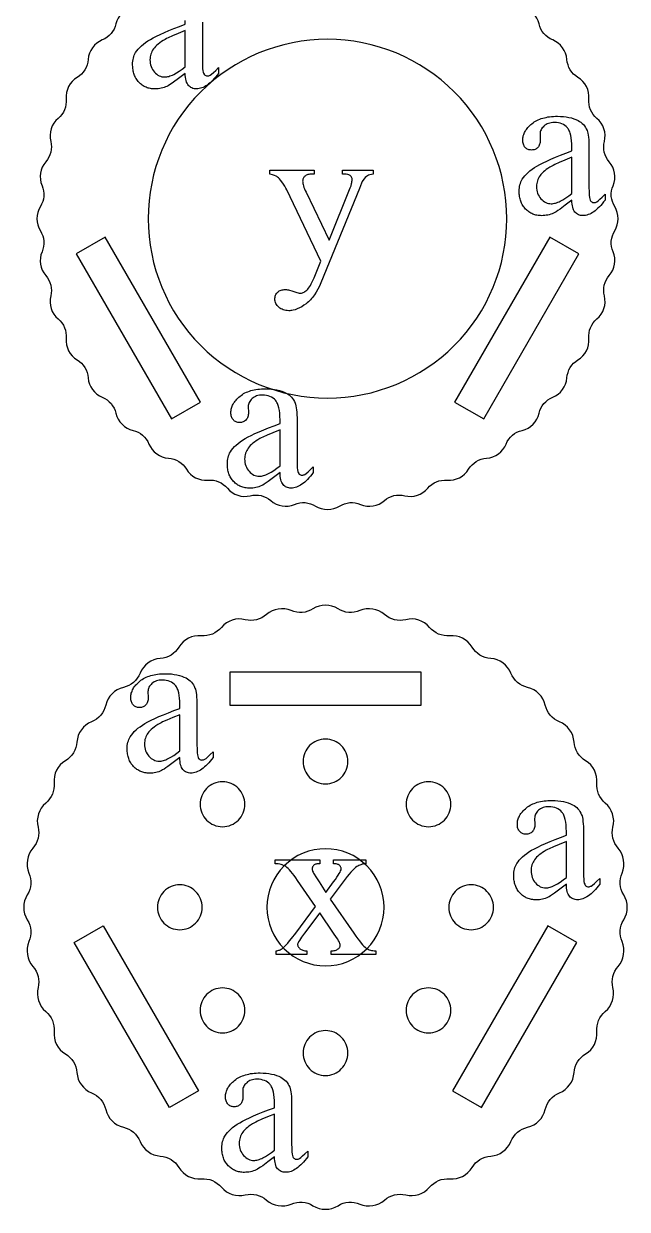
# Model space of a CAD drawing. Extents: x 7 to 905, y -397 to 592.
# Drawn here: x 134.5 to 220.7, y 12.1 to 181.3 of the extents above; entities that cross this region are included whole.
import ezdxf

# ---------------------------------------------------------------- set-up
doc = ezdxf.new("R2010")
doc.units = 0
doc.header["$MEASUREMENT"] = 0
for name, color, linetype in [('EXT', 1, 'CONTINUOUS'), ('INT', 5, 'CONTINUOUS'), ('TEXT', 18, 'CONTINUOUS')]:
    doc.layers.add(name, color=color, linetype=linetype)

msp = doc.modelspace()

# ---------------------------------------------------------------- linework, layer by layer
at = {"layer": 'EXT'}
msp.add_lwpolyline([(150.15, 183.67, 0.286149), (147.71, 181.24, -0.244114), (145.76, 178.96, 0.286149), (143.74, 176.17, -0.244114), (142.17, 173.61, 0.286149), (140.61, 170.54, -0.244114), (139.46, 167.77, 0.286149), (138.4, 164.49, -0.244114), (137.7, 161.58, 0.286149), (137.16, 158.17, -0.244114), (136.92, 155.18, 0.286149), (136.92, 151.74, -0.244114), (137.16, 148.75, 0.286149), (137.7, 145.35, -0.244114), (138.4, 142.43, 0.286149), (139.46, 139.15, -0.244114), (140.61, 136.38, 0.286149), (142.17, 133.31, -0.244114), (143.74, 130.75, 0.286149), (145.76, 127.97, -0.244114), (147.71, 125.69, 0.286149), (150.15, 123.25, -0.244114), (152.43, 121.3, 0.286149), (155.22, 119.28, -0.244114), (157.78, 117.71, 0.286149), (160.84, 116.15, -0.244114), (163.62, 115, 0.286149), (166.89, 113.93, -0.244114), (169.81, 113.23, 0.286149), (173.21, 112.69, -0.244114), (176.2, 112.46, 0.286149), (179.65, 112.46, -0.244114), (182.64, 112.69, 0.286149), (186.04, 113.23, -0.244114), (188.96, 113.93, 0.286149), (192.23, 115, -0.244114), (195, 116.15, 0.286149), (198.07, 117.71, -0.244114), (200.63, 119.28, 0.286149), (203.42, 121.3, -0.244114), (205.7, 123.25, 0.286149), (208.13, 125.69, -0.244114), (210.08, 127.97, 0.286149), (212.11, 130.75, -0.244114), (213.68, 133.31, 0.286149), (215.24, 136.38, -0.244114), (216.39, 139.15, 0.286149), (217.45, 142.43, -0.244114), (218.15, 145.35, 0.286149), (218.69, 148.75, -0.244114), (218.93, 151.74, 0.286149), (218.93, 155.18, -0.244114), (218.69, 158.17, 0.286149), (218.15, 161.58, -0.244114), (217.45, 164.49, 0.286149), (216.39, 167.77, -0.244114), (215.24, 170.54, 0.286149), (213.68, 173.61, -0.244114), (212.11, 176.17, 0.286149), (210.08, 178.96, -0.244114), (208.13, 181.24, 0.286149), (205.7, 183.67, -0.244114)], format="xyb", dxfattribs=at)
msp.add_lwpolyline([(135.3, 50.3, 0.286149), (135.86, 46.77, -0.244114), (136.59, 43.74, 0.286149), (137.69, 40.34, -0.244114), (138.88, 37.46, 0.286149), (140.51, 34.27, -0.244114), (142.14, 31.62, 0.286149), (144.24, 28.72, -0.244114), (146.26, 26.35, 0.286149), (148.79, 23.82, -0.244114), (151.16, 21.8, 0.286149), (154.05, 19.7, -0.244114), (156.71, 18.07, 0.286149), (159.9, 16.45, -0.244114), (162.78, 15.25, 0.286149), (166.18, 14.15, -0.244114), (169.21, 13.42, 0.286149), (172.74, 12.86, -0.244114), (175.85, 12.62, 0.286149), (179.42, 12.62, -0.244114), (182.53, 12.86, 0.286149), (186.06, 13.42, -0.244114), (189.09, 14.15, 0.286149), (192.49, 15.25, -0.244114), (195.37, 16.45, 0.286149), (198.56, 18.07, -0.244114), (201.22, 19.7, 0.286149), (204.11, 21.8, -0.244114), (206.48, 23.82, 0.286149), (209.01, 26.35, -0.244114), (211.03, 28.72, 0.286149), (213.13, 31.62, -0.244114), (214.76, 34.27, 0.286149), (216.38, 37.46, -0.244114), (217.58, 40.34, 0.286149), (218.68, 43.74, -0.244114), (219.41, 46.77, 0.286149), (219.97, 50.3, -0.244114), (220.21, 53.41, 0.286149), (220.21, 56.99, -0.244114), (219.97, 60.09, 0.286149), (219.41, 63.62, -0.244114), (218.68, 66.65, 0.286149), (217.58, 70.06, -0.244114), (216.38, 72.93, 0.286149), (214.76, 76.12, -0.244114), (213.13, 78.78, 0.286149), (211.03, 81.67, -0.244114), (209.01, 84.04, 0.286149), (206.48, 86.57, -0.244114), (204.11, 88.59, 0.286149), (201.22, 90.7, -0.244114), (198.56, 92.32, 0.286149), (195.37, 93.95, -0.244114), (192.49, 95.14, 0.286149), (189.09, 96.24, -0.244114), (186.06, 96.97, 0.286149), (182.53, 97.53, -0.244114), (179.42, 97.78, 0.286149), (175.85, 97.78, -0.244114), (172.74, 97.53, 0.286149), (169.21, 96.97, -0.244114), (166.18, 96.24, 0.286149), (162.78, 95.14, -0.244114), (159.9, 93.95, 0.286149), (156.71, 92.32, -0.244114), (154.05, 90.7, 0.286149), (151.16, 88.59, -0.244114), (148.79, 86.57, 0.286149), (146.26, 84.04, -0.244114), (144.24, 81.67, 0.286149), (142.14, 78.78, -0.244114), (140.51, 76.12, 0.286149), (138.88, 72.93, -0.244114), (137.69, 70.06, 0.286149), (136.59, 66.65, -0.244114), (135.86, 63.62, 0.286149), (135.3, 60.09, -0.244114), (135.06, 56.99, 0.286149), (135.06, 53.41, -0.244114)], format="xyb", close=True, dxfattribs=at)
at = {"layer": 'INT'}
for points in [[(177.92, 179.06, 0.414214), (152.32, 153.46, 0.414214), (177.92, 127.86, 0.414214), (203.52, 153.46, 0.414214)], [(177.63, 79.2, 0.414214), (174.43, 76, 0.414214), (177.63, 72.8, 0.414214), (180.83, 76, 0.414214)], [(162.93, 73.1, 0.414214), (159.73, 69.9, 0.414214), (162.93, 66.7, 0.414214), (166.13, 69.9, 0.414214)], [(192.34, 73.1, 0.414214), (189.14, 69.9, 0.414214), (192.34, 66.7, 0.414214), (195.54, 69.9, 0.414214)], [(177.63, 63.55, 0.414214), (169.28, 55.2, 0.414214), (177.63, 46.84, 0.414214), (185.99, 55.2, 0.414214)], [(156.83, 58.4, 0.414214), (153.63, 55.2, 0.414214), (156.83, 52, 0.414214), (160.03, 55.2, 0.414214)], [(198.43, 58.4, 0.414214), (195.23, 55.2, 0.414214), (198.43, 52, 0.414214), (201.63, 55.2, 0.414214)], [(162.93, 43.69, 0.414214), (159.73, 40.49, 0.414214), (162.93, 37.29, 0.414214), (166.13, 40.49, 0.414214)], [(192.34, 43.69, 0.414214), (189.14, 40.49, 0.414214), (192.34, 37.29, 0.414214), (195.54, 40.49, 0.414214)], [(177.63, 37.6, 0.414214), (174.43, 34.4, 0.414214), (177.63, 31.2, 0.414214), (180.83, 34.4, 0.414214)]]:
    msp.add_lwpolyline(points, format="xyb", close=True, dxfattribs=at)
for points in [[(155.63, 124.88), (159.78, 127.28), (146.18, 150.84), (142.03, 148.44)], [(200.22, 124.88), (213.82, 148.44), (209.67, 150.84), (196.07, 127.28)], [(164.03, 84), (164.03, 88.8), (191.23, 88.8), (191.23, 84)], [(155.34, 26.62), (141.74, 50.17), (145.89, 52.57), (159.49, 29.02)], [(199.93, 26.62), (213.53, 50.17), (209.38, 52.57), (195.78, 29.02)]]:
    msp.add_lwpolyline(points, close=True, dxfattribs=at)
at = {"layer": 'TEXT'}
msp.add_lwpolyline([(160.05, 181.52), (160.05, 176.94), (160.05, 176.06), (160.07, 175.38), (160.09, 174.88), (160.12, 174.57), (160.16, 174.37), (160.22, 174.21), (160.29, 174.08), (160.32, 174.03), (160.36, 173.99), (160.45, 173.92), (160.55, 173.88), (160.65, 173.85), (160.76, 173.84), (160.87, 173.85), (160.98, 173.86), (161.08, 173.9), (161.17, 173.94), (161.36, 174.08), (161.62, 174.31), (161.96, 174.62), (162.36, 175.02), (162.36, 174.19), (162.16, 173.93), (161.95, 173.67), (161.75, 173.44), (161.55, 173.23), (161.35, 173.03), (161.15, 172.84), (160.95, 172.68), (160.75, 172.53), (160.55, 172.4), (160.36, 172.29), (160.16, 172.2), (159.97, 172.12), (159.78, 172.06), (159.59, 172.02), (159.4, 171.99), (159.21, 171.98), (159.03, 171.99), (158.86, 172.01), (158.71, 172.05), (158.56, 172.11), (158.42, 172.18), (158.29, 172.26), (158.17, 172.36), (158.06, 172.48), (157.96, 172.62), (157.87, 172.78), (157.79, 172.96), (157.73, 173.16), (157.68, 173.39), (157.65, 173.63), (157.62, 173.9), (157.61, 174.19), (156.67, 173.47), (155.92, 172.92), (155.62, 172.71), (155.37, 172.54), (155.16, 172.42), (155, 172.33), (154.8, 172.25), (154.6, 172.17), (154.39, 172.11), (154.18, 172.06), (153.97, 172.02), (153.75, 171.99), (153.53, 171.97), (153.31, 171.97), (153.13, 171.97), (152.96, 171.98), (152.8, 172), (152.64, 172.03), (152.48, 172.06), (152.33, 172.1), (152.18, 172.15), (152.03, 172.21), (151.89, 172.27), (151.75, 172.34), (151.61, 172.42), (151.48, 172.51), (151.36, 172.6), (151.23, 172.7), (151.11, 172.81), (151, 172.92), (150.89, 173.05), (150.79, 173.17), (150.69, 173.31), (150.6, 173.44), (150.52, 173.58), (150.45, 173.73), (150.38, 173.88), (150.32, 174.03), (150.27, 174.19), (150.22, 174.36), (150.18, 174.53), (150.15, 174.7), (150.12, 174.88), (150.11, 175.07), (150.09, 175.45), (150.1, 175.69), (150.12, 175.92), (150.15, 176.15), (150.2, 176.37), (150.26, 176.58), (150.34, 176.78), (150.43, 176.97), (150.53, 177.16), (150.7, 177.41), (150.89, 177.65), (151.11, 177.89), (151.36, 178.13), (151.64, 178.37), (151.94, 178.6), (152.28, 178.82), (152.64, 179.05), (153.04, 179.27), (153.51, 179.51), (154.04, 179.76), (154.63, 180.03), (155.28, 180.3), (156, 180.59), (156.77, 180.89), (157.61, 181.2), (157.61, 181.73)], dxfattribs=at)
for points in [[(157.61, 175.15), (157.61, 180.3), (156.6, 179.89), (155.78, 179.54), (155.16, 179.26), (154.92, 179.15), (154.74, 179.05), (154.46, 178.88), (154.2, 178.72), (153.96, 178.55), (153.74, 178.38), (153.54, 178.21), (153.36, 178.04), (153.21, 177.86), (153.07, 177.69), (152.95, 177.51), (152.85, 177.33), (152.77, 177.14), (152.7, 176.95), (152.64, 176.75), (152.6, 176.55), (152.58, 176.35), (152.57, 176.14), (152.58, 175.88), (152.61, 175.63), (152.66, 175.39), (152.73, 175.17), (152.82, 174.95), (152.93, 174.75), (153.06, 174.56), (153.2, 174.38), (153.37, 174.21), (153.53, 174.07), (153.71, 173.95), (153.89, 173.85), (154.07, 173.78), (154.26, 173.72), (154.46, 173.69), (154.66, 173.68), (154.81, 173.68), (154.96, 173.7), (155.11, 173.73), (155.27, 173.77), (155.43, 173.82), (155.6, 173.88), (155.78, 173.96), (155.96, 174.05), (156.34, 174.25), (156.74, 174.51), (157.17, 174.81)], [(212.81, 156.11), (211.87, 155.39), (211.12, 154.84), (210.82, 154.63), (210.56, 154.46), (210.36, 154.34), (210.2, 154.25), (210, 154.17), (209.79, 154.09), (209.59, 154.03), (209.38, 153.98), (209.16, 153.94), (208.95, 153.91), (208.73, 153.89), (208.5, 153.88), (208.33, 153.89), (208.16, 153.9), (207.99, 153.92), (207.83, 153.94), (207.68, 153.98), (207.52, 154.02), (207.37, 154.07), (207.23, 154.12), (207.08, 154.19), (206.94, 154.26), (206.81, 154.34), (206.68, 154.42), (206.55, 154.52), (206.43, 154.62), (206.31, 154.73), (206.19, 154.84), (206.08, 154.97), (205.98, 155.09), (205.89, 155.22), (205.8, 155.36), (205.72, 155.5), (205.64, 155.65), (205.57, 155.8), (205.51, 155.95), (205.46, 156.11), (205.42, 156.28), (205.38, 156.45), (205.34, 156.62), (205.32, 156.8), (205.3, 156.98), (205.29, 157.37), (205.29, 157.61), (205.32, 157.84), (205.35, 158.07), (205.4, 158.29), (205.46, 158.5), (205.54, 158.7), (205.63, 158.89), (205.73, 159.08), (205.9, 159.33), (206.09, 159.57), (206.31, 159.81), (206.56, 160.05), (206.83, 160.28), (207.14, 160.51), (207.47, 160.74), (207.83, 160.96), (208.24, 161.19), (208.7, 161.43), (209.23, 161.68), (209.82, 161.95), (210.48, 162.22), (211.19, 162.51), (211.97, 162.81), (212.81, 163.12), (212.81, 163.65), (212.8, 164.13), (212.77, 164.58), (212.72, 164.99), (212.65, 165.35), (212.56, 165.68), (212.51, 165.83), (212.45, 165.97), (212.39, 166.09), (212.32, 166.21), (212.25, 166.32), (212.17, 166.42), (212, 166.6), (211.81, 166.75), (211.6, 166.88), (211.38, 166.99), (211.14, 167.07), (210.88, 167.13), (210.6, 167.16), (210.3, 167.17), (210.08, 167.17), (209.86, 167.14), (209.66, 167.1), (209.47, 167.05), (209.29, 166.98), (209.12, 166.89), (208.97, 166.79), (208.83, 166.67), (208.7, 166.54), (208.58, 166.41), (208.49, 166.28), (208.41, 166.13), (208.35, 165.99), (208.3, 165.84), (208.28, 165.68), (208.27, 165.52), (208.3, 164.67), (208.29, 164.5), (208.27, 164.35), (208.25, 164.2), (208.21, 164.07), (208.16, 163.94), (208.1, 163.82), (208.03, 163.72), (207.95, 163.62), (207.86, 163.53), (207.76, 163.46), (207.66, 163.39), (207.55, 163.34), (207.43, 163.3), (207.31, 163.27), (207.18, 163.26), (207.04, 163.25), (206.91, 163.26), (206.78, 163.27), (206.66, 163.3), (206.55, 163.35), (206.44, 163.4), (206.34, 163.47), (206.24, 163.54), (206.15, 163.63), (206.07, 163.73), (206, 163.84), (205.94, 163.96), (205.89, 164.09), (205.85, 164.22), (205.83, 164.37), (205.81, 164.52), (205.8, 164.68), (205.81, 164.84), (205.82, 164.99), (205.85, 165.15), (205.88, 165.3), (205.93, 165.45), (205.99, 165.6), (206.05, 165.75), (206.13, 165.9), (206.21, 166.04), (206.31, 166.19), (206.42, 166.33), (206.53, 166.47), (206.66, 166.61), (206.8, 166.74), (206.94, 166.88), (207.1, 167.01), (207.27, 167.14), (207.44, 167.26), (207.63, 167.37), (207.82, 167.48), (208.02, 167.57), (208.22, 167.66), (208.44, 167.74), (208.66, 167.81), (208.89, 167.87), (209.13, 167.92), (209.38, 167.97), (209.64, 168.01), (209.9, 168.04), (210.17, 168.06), (210.46, 168.07), (210.74, 168.07), (211.18, 168.06), (211.6, 168.04), (212, 167.99), (212.38, 167.92), (212.74, 167.84), (213.08, 167.73), (213.4, 167.61), (213.69, 167.47), (213.91, 167.35), (214.1, 167.21), (214.28, 167.05), (214.45, 166.88), (214.6, 166.7), (214.74, 166.49), (214.87, 166.27), (214.98, 166.04), (215.04, 165.86), (215.09, 165.64), (215.14, 165.38), (215.18, 165.07), (215.21, 164.73), (215.23, 164.34), (215.24, 163.91), (215.24, 163.44), (215.24, 158.86), (215.25, 157.98), (215.26, 157.3), (215.28, 156.8), (215.32, 156.49), (215.36, 156.29), (215.41, 156.12), (215.48, 156), (215.52, 155.95), (215.56, 155.91), (215.65, 155.84), (215.74, 155.79), (215.84, 155.77), (215.95, 155.76), (216.07, 155.76), (216.17, 155.78), (216.27, 155.82), (216.36, 155.86), (216.56, 156), (216.82, 156.23), (217.15, 156.54), (217.56, 156.94), (217.56, 156.11), (217.35, 155.84), (217.15, 155.59), (216.94, 155.36), (216.74, 155.14), (216.54, 154.95), (216.34, 154.76), (216.14, 154.6), (215.94, 154.45), (215.75, 154.32), (215.55, 154.21), (215.36, 154.12), (215.16, 154.04), (214.97, 153.98), (214.78, 153.93), (214.59, 153.91), (214.4, 153.9), (214.23, 153.91), (214.06, 153.93), (213.9, 153.97), (213.75, 154.02), (213.61, 154.1), (213.48, 154.18), (213.36, 154.28), (213.25, 154.4), (213.15, 154.54), (213.06, 154.7), (212.99, 154.88), (212.93, 155.08), (212.88, 155.3), (212.84, 155.55), (212.82, 155.82)], [(212.81, 157.07), (212.81, 162.22), (211.79, 161.81), (210.98, 161.46), (210.36, 161.18), (210.12, 161.06), (209.93, 160.96), (209.65, 160.8), (209.39, 160.64), (209.15, 160.47), (208.93, 160.3), (208.74, 160.13), (208.56, 159.96), (208.4, 159.78), (208.27, 159.61), (208.15, 159.43), (208.05, 159.25), (207.96, 159.06), (207.89, 158.87), (207.84, 158.67), (207.8, 158.47), (207.77, 158.27), (207.77, 158.06), (207.78, 157.8), (207.81, 157.55), (207.85, 157.31), (207.92, 157.09), (208.01, 156.87), (208.12, 156.67), (208.25, 156.48), (208.4, 156.3), (208.56, 156.13), (208.73, 155.99), (208.9, 155.87), (209.08, 155.77), (209.27, 155.69), (209.46, 155.64), (209.66, 155.61), (209.86, 155.6), (210, 155.6), (210.15, 155.62), (210.31, 155.65), (210.46, 155.69), (210.63, 155.74), (210.8, 155.8), (210.98, 155.88), (211.16, 155.96), (211.54, 156.17), (211.94, 156.43), (212.36, 156.72)], [(169.71, 160.36), (176.01, 160.36), (176.01, 159.81), (175.7, 159.81), (175.54, 159.81), (175.39, 159.8), (175.25, 159.77), (175.12, 159.74), (175, 159.7), (174.89, 159.65), (174.79, 159.59), (174.7, 159.53), (174.63, 159.45), (174.56, 159.37), (174.5, 159.29), (174.45, 159.2), (174.42, 159.11), (174.39, 159.02), (174.38, 158.92), (174.37, 158.81), (174.38, 158.66), (174.4, 158.5), (174.44, 158.32), (174.49, 158.13), (174.56, 157.92), (174.65, 157.7), (174.74, 157.47), (174.86, 157.22), (178.15, 150.4), (181.17, 157.87), (181.28, 158.17), (181.36, 158.47), (181.39, 158.62), (181.41, 158.77), (181.42, 158.91), (181.42, 159.06), (181.42, 159.19), (181.4, 159.29), (181.36, 159.39), (181.32, 159.46), (181.25, 159.54), (181.17, 159.61), (181.07, 159.67), (180.95, 159.72), (180.8, 159.76), (180.6, 159.79), (180.36, 159.81), (180.07, 159.81), (180.07, 160.36), (184.46, 160.36), (184.46, 159.81), (184.2, 159.78), (183.98, 159.73), (183.78, 159.66), (183.62, 159.58), (183.47, 159.47), (183.31, 159.32), (183.14, 159.14), (182.97, 158.92), (182.89, 158.77), (182.78, 158.53), (182.47, 157.78), (176.97, 144.3), (176.76, 143.82), (176.54, 143.38), (176.3, 142.96), (176.05, 142.58), (175.92, 142.4), (175.78, 142.22), (175.64, 142.05), (175.5, 141.9), (175.35, 141.74), (175.2, 141.6), (175.04, 141.46), (174.88, 141.33), (174.56, 141.1), (174.24, 140.9), (173.93, 140.72), (173.61, 140.58), (173.3, 140.47), (173, 140.39), (172.85, 140.37), (172.7, 140.35), (172.55, 140.33), (172.4, 140.33), (172.18, 140.34), (171.98, 140.36), (171.79, 140.4), (171.6, 140.46), (171.43, 140.53), (171.26, 140.61), (171.11, 140.71), (170.96, 140.83), (170.83, 140.96), (170.72, 141.09), (170.62, 141.23), (170.54, 141.37), (170.48, 141.52), (170.44, 141.67), (170.41, 141.82), (170.4, 141.98), (170.41, 142.13), (170.43, 142.28), (170.46, 142.41), (170.51, 142.54), (170.56, 142.66), (170.63, 142.78), (170.71, 142.88), (170.81, 142.98), (170.92, 143.07), (171.03, 143.14), (171.16, 143.21), (171.29, 143.26), (171.44, 143.3), (171.59, 143.33), (171.75, 143.35), (171.92, 143.35), (172.05, 143.35), (172.19, 143.33), (172.34, 143.31), (172.5, 143.27), (172.85, 143.17), (173.25, 143.03), (173.52, 142.93), (173.73, 142.86), (173.89, 142.82), (173.99, 142.81), (174.1, 142.82), (174.21, 142.84), (174.33, 142.87), (174.45, 142.92), (174.57, 142.99), (174.7, 143.07), (174.82, 143.16), (174.95, 143.27), (175.09, 143.39), (175.22, 143.55), (175.35, 143.73), (175.48, 143.94), (175.61, 144.17), (175.74, 144.43), (175.88, 144.72), (176.01, 145.04), (176.97, 147.38), (172.12, 157.57), (171.99, 157.82), (171.83, 158.09), (171.63, 158.38), (171.41, 158.71), (171.23, 158.95), (171.07, 159.14), (170.93, 159.29), (170.8, 159.4), (170.71, 159.46), (170.61, 159.52), (170.36, 159.62), (170.06, 159.72), (169.71, 159.81)], [(171.14, 117.23), (170.19, 116.51), (169.45, 115.96), (169.14, 115.75), (168.89, 115.58), (168.68, 115.45), (168.53, 115.37), (168.33, 115.28), (168.12, 115.21), (167.92, 115.14), (167.71, 115.09), (167.49, 115.05), (167.27, 115.02), (167.05, 115), (166.83, 115), (166.66, 115), (166.49, 115.01), (166.32, 115.03), (166.16, 115.06), (166, 115.09), (165.85, 115.13), (165.7, 115.18), (165.55, 115.24), (165.41, 115.3), (165.27, 115.37), (165.14, 115.45), (165.01, 115.54), (164.88, 115.63), (164.76, 115.73), (164.64, 115.84), (164.52, 115.96), (164.41, 116.08), (164.31, 116.21), (164.21, 116.34), (164.13, 116.47), (164.04, 116.62), (163.97, 116.76), (163.9, 116.91), (163.84, 117.07), (163.79, 117.23), (163.74, 117.39), (163.7, 117.56), (163.67, 117.74), (163.65, 117.91), (163.63, 118.1), (163.62, 118.48), (163.62, 118.72), (163.64, 118.96), (163.68, 119.18), (163.73, 119.4), (163.79, 119.61), (163.86, 119.81), (163.95, 120.01), (164.06, 120.19), (164.22, 120.44), (164.42, 120.68), (164.64, 120.93), (164.89, 121.16), (165.16, 121.4), (165.47, 121.63), (165.8, 121.85), (166.16, 122.08), (166.57, 122.31), (167.03, 122.54), (167.56, 122.8), (168.15, 123.06), (168.81, 123.33), (169.52, 123.62), (170.3, 123.92), (171.14, 124.23), (171.14, 124.76), (171.13, 125.25), (171.1, 125.69), (171.05, 126.1), (170.98, 126.47), (170.89, 126.79), (170.83, 126.94), (170.78, 127.08), (170.71, 127.21), (170.65, 127.33), (170.57, 127.44), (170.5, 127.54), (170.33, 127.71), (170.14, 127.86), (169.93, 127.99), (169.71, 128.1), (169.47, 128.18), (169.21, 128.24), (168.93, 128.28), (168.63, 128.29), (168.4, 128.28), (168.19, 128.26), (167.99, 128.22), (167.8, 128.16), (167.62, 128.09), (167.45, 128.01), (167.3, 127.9), (167.16, 127.79), (167.02, 127.66), (166.91, 127.53), (166.81, 127.39), (166.74, 127.25), (166.67, 127.1), (166.63, 126.95), (166.6, 126.8), (166.6, 126.64), (166.62, 125.78), (166.62, 125.62), (166.6, 125.46), (166.58, 125.31), (166.54, 125.18), (166.49, 125.05), (166.43, 124.94), (166.36, 124.83), (166.28, 124.73), (166.19, 124.65), (166.09, 124.57), (165.99, 124.51), (165.88, 124.46), (165.76, 124.42), (165.64, 124.39), (165.51, 124.37), (165.37, 124.36), (165.24, 124.37), (165.11, 124.39), (164.99, 124.42), (164.88, 124.46), (164.77, 124.51), (164.66, 124.58), (164.57, 124.66), (164.48, 124.75), (164.4, 124.85), (164.33, 124.96), (164.27, 125.07), (164.22, 125.2), (164.18, 125.34), (164.15, 125.48), (164.14, 125.63), (164.13, 125.79), (164.14, 125.95), (164.15, 126.11), (164.18, 126.26), (164.21, 126.42), (164.26, 126.57), (164.31, 126.72), (164.38, 126.87), (164.46, 127.01), (164.54, 127.16), (164.64, 127.3), (164.75, 127.44), (164.86, 127.58), (164.99, 127.72), (165.13, 127.86), (165.27, 127.99), (165.43, 128.13), (165.6, 128.25), (165.77, 128.37), (165.95, 128.49), (166.14, 128.59), (166.34, 128.69), (166.55, 128.77), (166.77, 128.85), (166.99, 128.92), (167.22, 128.98), (167.46, 129.04), (167.71, 129.08), (167.97, 129.12), (168.23, 129.15), (168.5, 129.17), (168.78, 129.18), (169.07, 129.19), (169.51, 129.18), (169.93, 129.15), (170.33, 129.1), (170.71, 129.04), (171.07, 128.95), (171.41, 128.85), (171.73, 128.72), (172.02, 128.58), (172.23, 128.46), (172.43, 128.32), (172.61, 128.17), (172.78, 128), (172.93, 127.81), (173.07, 127.61), (173.2, 127.39), (173.31, 127.15), (173.37, 126.97), (173.42, 126.75), (173.47, 126.49), (173.51, 126.19), (173.53, 125.84), (173.56, 125.45), (173.57, 125.03), (173.57, 124.56), (173.57, 119.97), (173.58, 119.1), (173.59, 118.41), (173.61, 117.91), (173.65, 117.6), (173.69, 117.4), (173.74, 117.24), (173.81, 117.11), (173.85, 117.06), (173.89, 117.02), (173.98, 116.95), (174.07, 116.91), (174.17, 116.88), (174.28, 116.87), (174.39, 116.88), (174.5, 116.9), (174.6, 116.93), (174.69, 116.97), (174.88, 117.11), (175.15, 117.34), (175.48, 117.65), (175.89, 118.05), (175.89, 117.23), (175.68, 116.96), (175.48, 116.71), (175.27, 116.47), (175.07, 116.26), (174.87, 116.06), (174.67, 115.88), (174.47, 115.71), (174.27, 115.57), (174.08, 115.44), (173.88, 115.32), (173.69, 115.23), (173.49, 115.15), (173.3, 115.09), (173.11, 115.05), (172.92, 115.02), (172.73, 115.01), (172.55, 115.02), (172.39, 115.04), (172.23, 115.08), (172.08, 115.14), (171.94, 115.21), (171.81, 115.3), (171.69, 115.4), (171.58, 115.51), (171.48, 115.65), (171.39, 115.81), (171.32, 115.99), (171.26, 116.19), (171.21, 116.42), (171.17, 116.66), (171.15, 116.93)], [(171.14, 118.18), (171.14, 123.33), (170.12, 122.92), (169.31, 122.58), (168.68, 122.29), (168.45, 122.18), (168.26, 122.08), (167.98, 121.91), (167.72, 121.75), (167.48, 121.58), (167.26, 121.41), (167.06, 121.24), (166.89, 121.07), (166.73, 120.9), (166.6, 120.72), (166.48, 120.54), (166.38, 120.36), (166.29, 120.17), (166.22, 119.98), (166.16, 119.78), (166.13, 119.58), (166.1, 119.38), (166.09, 119.17), (166.1, 118.91), (166.13, 118.66), (166.18, 118.43), (166.25, 118.2), (166.34, 117.99), (166.45, 117.78), (166.58, 117.59), (166.73, 117.41), (166.89, 117.25), (167.06, 117.1), (167.23, 116.98), (167.41, 116.88), (167.6, 116.81), (167.79, 116.75), (167.98, 116.72), (168.19, 116.71), (168.33, 116.71), (168.48, 116.73), (168.63, 116.76), (168.79, 116.8), (168.96, 116.85), (169.13, 116.92), (169.3, 116.99), (169.49, 117.08), (169.87, 117.29), (170.27, 117.54), (170.69, 117.84)], [(156.84, 76.57), (155.89, 75.85), (155.14, 75.3), (154.84, 75.09), (154.59, 74.92), (154.38, 74.79), (154.23, 74.71), (154.02, 74.62), (153.82, 74.55), (153.61, 74.48), (153.4, 74.43), (153.19, 74.39), (152.97, 74.36), (152.75, 74.34), (152.53, 74.34), (152.36, 74.34), (152.19, 74.35), (152.02, 74.37), (151.86, 74.4), (151.7, 74.43), (151.55, 74.47), (151.4, 74.52), (151.25, 74.58), (151.11, 74.64), (150.97, 74.71), (150.84, 74.79), (150.7, 74.88), (150.58, 74.97), (150.46, 75.07), (150.34, 75.18), (150.22, 75.3), (150.11, 75.42), (150.01, 75.55), (149.91, 75.68), (149.82, 75.81), (149.74, 75.96), (149.67, 76.1), (149.6, 76.25), (149.54, 76.41), (149.49, 76.57), (149.44, 76.73), (149.4, 76.9), (149.37, 77.08), (149.35, 77.25), (149.33, 77.44), (149.31, 77.82), (149.32, 78.06), (149.34, 78.3), (149.38, 78.52), (149.42, 78.74), (149.49, 78.95), (149.56, 79.15), (149.65, 79.35), (149.76, 79.53), (149.92, 79.78), (150.11, 80.02), (150.33, 80.27), (150.58, 80.5), (150.86, 80.74), (151.16, 80.97), (151.5, 81.2), (151.86, 81.42), (152.26, 81.65), (152.73, 81.88), (153.26, 82.14), (153.85, 82.4), (154.5, 82.67), (155.22, 82.96), (156, 83.26), (156.84, 83.57), (156.84, 84.1), (156.83, 84.59), (156.8, 85.03), (156.75, 85.44), (156.68, 85.81), (156.58, 86.13), (156.53, 86.28), (156.47, 86.42), (156.41, 86.55), (156.34, 86.67), (156.27, 86.78), (156.19, 86.88), (156.02, 87.05), (155.84, 87.2), (155.63, 87.33), (155.41, 87.44), (155.16, 87.52), (154.9, 87.58), (154.63, 87.62), (154.33, 87.63), (154.1, 87.62), (153.89, 87.6), (153.69, 87.56), (153.49, 87.5), (153.32, 87.43), (153.15, 87.35), (153, 87.24), (152.85, 87.13), (152.72, 87), (152.61, 86.87), (152.51, 86.73), (152.43, 86.59), (152.37, 86.44), (152.33, 86.29), (152.3, 86.14), (152.29, 85.98), (152.32, 85.12), (152.32, 84.96), (152.3, 84.8), (152.27, 84.66), (152.24, 84.52), (152.19, 84.39), (152.13, 84.28), (152.06, 84.17), (151.98, 84.07), (151.89, 83.99), (151.79, 83.91), (151.69, 83.85), (151.58, 83.8), (151.46, 83.76), (151.34, 83.73), (151.21, 83.71), (151.07, 83.7), (150.94, 83.71), (150.81, 83.73), (150.69, 83.76), (150.57, 83.8), (150.46, 83.85), (150.36, 83.92), (150.27, 84), (150.18, 84.09), (150.1, 84.19), (150.02, 84.3), (149.97, 84.42), (149.92, 84.54), (149.88, 84.68), (149.85, 84.82), (149.84, 84.97), (149.83, 85.14), (149.83, 85.29), (149.85, 85.45), (149.88, 85.6), (149.91, 85.76), (149.96, 85.91), (150.01, 86.06), (150.08, 86.21), (150.15, 86.35), (150.24, 86.5), (150.34, 86.64), (150.44, 86.78), (150.56, 86.92), (150.69, 87.06), (150.82, 87.2), (150.97, 87.33), (151.13, 87.47), (151.29, 87.59), (151.47, 87.71), (151.65, 87.83), (151.84, 87.93), (152.04, 88.03), (152.25, 88.11), (152.46, 88.19), (152.69, 88.26), (152.92, 88.32), (153.16, 88.38), (153.41, 88.42), (153.66, 88.46), (153.93, 88.49), (154.2, 88.51), (154.48, 88.52), (154.77, 88.53), (155.21, 88.52), (155.63, 88.49), (156.03, 88.44), (156.41, 88.38), (156.77, 88.29), (157.1, 88.19), (157.42, 88.06), (157.72, 87.92), (157.93, 87.8), (158.13, 87.66), (158.31, 87.51), (158.48, 87.34), (158.63, 87.15), (158.77, 86.95), (158.89, 86.73), (159, 86.49), (159.07, 86.31), (159.12, 86.09), (159.17, 85.83), (159.2, 85.53), (159.23, 85.18), (159.25, 84.79), (159.27, 84.37), (159.27, 83.9), (159.27, 79.31), (159.27, 78.44), (159.29, 77.75), (159.31, 77.25), (159.34, 76.94), (159.39, 76.74), (159.44, 76.58), (159.51, 76.45), (159.55, 76.4), (159.59, 76.36), (159.67, 76.29), (159.77, 76.25), (159.87, 76.22), (159.98, 76.21), (160.09, 76.22), (160.2, 76.24), (160.3, 76.27), (160.39, 76.32), (160.58, 76.45), (160.84, 76.68), (161.18, 76.99), (161.58, 77.39), (161.58, 76.57), (161.38, 76.3), (161.17, 76.05), (160.97, 75.81), (160.77, 75.6), (160.57, 75.4), (160.37, 75.22), (160.17, 75.05), (159.97, 74.91), (159.77, 74.78), (159.58, 74.66), (159.38, 74.57), (159.19, 74.49), (159, 74.43), (158.81, 74.39), (158.62, 74.36), (158.43, 74.35), (158.25, 74.36), (158.09, 74.38), (157.93, 74.42), (157.78, 74.48), (157.64, 74.55), (157.51, 74.64), (157.39, 74.74), (157.28, 74.85), (157.18, 74.99), (157.09, 75.15), (157.02, 75.33), (156.95, 75.53), (156.9, 75.76), (156.87, 76.01), (156.85, 76.27)], [(156.84, 77.52), (156.84, 82.67), (155.82, 82.26), (155, 81.92), (154.38, 81.64), (154.15, 81.52), (153.96, 81.42), (153.68, 81.26), (153.42, 81.09), (153.18, 80.92), (152.96, 80.75), (152.76, 80.58), (152.59, 80.41), (152.43, 80.24), (152.29, 80.06), (152.18, 79.88), (152.07, 79.7), (151.99, 79.51), (151.92, 79.32), (151.86, 79.12), (151.82, 78.92), (151.8, 78.72), (151.79, 78.51), (151.8, 78.25), (151.83, 78), (151.88, 77.77), (151.95, 77.54), (152.04, 77.33), (152.15, 77.12), (152.28, 76.93), (152.43, 76.75), (152.59, 76.59), (152.75, 76.44), (152.93, 76.32), (153.11, 76.22), (153.29, 76.15), (153.48, 76.09), (153.68, 76.06), (153.89, 76.05), (154.03, 76.06), (154.18, 76.07), (154.33, 76.1), (154.49, 76.14), (154.66, 76.19), (154.83, 76.26), (155, 76.33), (155.18, 76.42), (155.56, 76.63), (155.97, 76.88), (156.39, 77.18)], [(212.03, 58.48), (211.09, 57.77), (210.34, 57.22), (210.04, 57.01), (209.78, 56.84), (209.58, 56.71), (209.42, 56.63), (209.22, 56.54), (209.02, 56.46), (208.81, 56.4), (208.6, 56.35), (208.38, 56.31), (208.17, 56.28), (207.95, 56.26), (207.72, 56.26), (207.55, 56.26), (207.38, 56.27), (207.22, 56.29), (207.05, 56.32), (206.9, 56.35), (206.74, 56.39), (206.59, 56.44), (206.45, 56.5), (206.3, 56.56), (206.17, 56.63), (206.03, 56.71), (205.9, 56.8), (205.77, 56.89), (205.65, 56.99), (205.53, 57.1), (205.42, 57.22), (205.31, 57.34), (205.2, 57.47), (205.11, 57.6), (205.02, 57.73), (204.94, 57.87), (204.86, 58.02), (204.8, 58.17), (204.74, 58.33), (204.68, 58.49), (204.64, 58.65), (204.6, 58.82), (204.57, 58.99), (204.54, 59.17), (204.52, 59.36), (204.51, 59.74), (204.52, 59.98), (204.54, 60.22), (204.57, 60.44), (204.62, 60.66), (204.68, 60.87), (204.76, 61.07), (204.85, 61.26), (204.95, 61.45), (205.12, 61.7), (205.31, 61.94), (205.53, 62.18), (205.78, 62.42), (206.06, 62.66), (206.36, 62.89), (206.69, 63.11), (207.05, 63.34), (207.46, 63.56), (207.93, 63.8), (208.46, 64.05), (209.05, 64.32), (209.7, 64.59), (210.41, 64.88), (211.19, 65.18), (212.03, 65.49), (212.03, 66.02), (212.02, 66.51), (211.99, 66.95), (211.94, 67.36), (211.87, 67.72), (211.78, 68.05), (211.73, 68.2), (211.67, 68.34), (211.61, 68.47), (211.54, 68.59), (211.47, 68.7), (211.39, 68.79), (211.22, 68.97), (211.03, 69.12), (210.83, 69.25), (210.6, 69.36), (210.36, 69.44), (210.1, 69.5), (209.82, 69.53), (209.52, 69.55), (209.3, 69.54), (209.08, 69.52), (208.88, 69.48), (208.69, 69.42), (208.51, 69.35), (208.35, 69.26), (208.19, 69.16), (208.05, 69.05), (207.92, 68.92), (207.8, 68.79), (207.71, 68.65), (207.63, 68.51), (207.57, 68.36), (207.52, 68.21), (207.5, 68.05), (207.49, 67.89), (207.52, 67.04), (207.51, 66.87), (207.5, 66.72), (207.47, 66.57), (207.43, 66.44), (207.38, 66.31), (207.32, 66.2), (207.25, 66.09), (207.17, 65.99), (207.08, 65.91), (206.98, 65.83), (206.88, 65.77), (206.77, 65.72), (206.65, 65.68), (206.53, 65.65), (206.4, 65.63), (206.26, 65.62), (206.13, 65.63), (206, 65.65), (205.88, 65.68), (205.77, 65.72), (205.66, 65.77), (205.56, 65.84), (205.46, 65.92), (205.37, 66.01), (205.29, 66.11), (205.22, 66.22), (205.16, 66.33), (205.11, 66.46), (205.07, 66.6), (205.05, 66.74), (205.03, 66.89), (205.03, 67.05), (205.03, 67.21), (205.05, 67.37), (205.07, 67.52), (205.11, 67.68), (205.15, 67.83), (205.21, 67.98), (205.27, 68.12), (205.35, 68.27), (205.44, 68.42), (205.53, 68.56), (205.64, 68.7), (205.76, 68.84), (205.88, 68.98), (206.02, 69.12), (206.17, 69.25), (206.32, 69.38), (206.49, 69.51), (206.66, 69.63), (206.85, 69.75), (207.04, 69.85), (207.24, 69.94), (207.44, 70.03), (207.66, 70.11), (207.88, 70.18), (208.11, 70.24), (208.35, 70.3), (208.6, 70.34), (208.86, 70.38), (209.12, 70.41), (209.4, 70.43), (209.68, 70.44), (209.97, 70.45), (210.41, 70.44), (210.83, 70.41), (211.22, 70.36), (211.6, 70.3), (211.96, 70.21), (212.3, 70.11), (212.62, 69.98), (212.92, 69.84), (213.13, 69.72), (213.32, 69.58), (213.5, 69.43), (213.67, 69.26), (213.83, 69.07), (213.96, 68.87), (214.09, 68.65), (214.2, 68.41), (214.26, 68.23), (214.32, 68.01), (214.36, 67.75), (214.4, 67.44), (214.43, 67.1), (214.45, 66.71), (214.46, 66.28), (214.46, 65.81), (214.46, 61.23), (214.47, 60.36), (214.48, 59.67), (214.51, 59.17), (214.54, 58.86), (214.58, 58.66), (214.64, 58.5), (214.7, 58.37), (214.74, 58.32), (214.78, 58.28), (214.87, 58.21), (214.96, 58.17), (215.07, 58.14), (215.17, 58.13), (215.29, 58.14), (215.39, 58.16), (215.49, 58.19), (215.59, 58.23), (215.78, 58.37), (216.04, 58.6), (216.37, 58.91), (216.78, 59.31), (216.78, 58.48), (216.57, 58.22), (216.37, 57.97), (216.17, 57.73), (215.96, 57.52), (215.76, 57.32), (215.56, 57.14), (215.36, 56.97), (215.17, 56.83), (214.97, 56.7), (214.77, 56.58), (214.58, 56.49), (214.39, 56.41), (214.19, 56.35), (214, 56.31), (213.81, 56.28), (213.62, 56.27), (213.45, 56.28), (213.28, 56.3), (213.12, 56.34), (212.98, 56.4), (212.84, 56.47), (212.71, 56.55), (212.59, 56.66), (212.47, 56.77), (212.37, 56.91), (212.29, 57.07), (212.21, 57.25), (212.15, 57.45), (212.1, 57.68), (212.06, 57.92), (212.04, 58.19)], [(212.03, 59.44), (212.03, 64.59), (211.02, 64.18), (210.2, 63.83), (209.58, 63.55), (209.34, 63.44), (209.16, 63.34), (208.87, 63.17), (208.61, 63.01), (208.37, 62.84), (208.16, 62.67), (207.96, 62.5), (207.78, 62.33), (207.62, 62.16), (207.49, 61.98), (207.37, 61.8), (207.27, 61.62), (207.18, 61.43), (207.11, 61.24), (207.06, 61.04), (207.02, 60.84), (206.99, 60.64), (206.99, 60.43), (207, 60.17), (207.03, 59.92), (207.08, 59.69), (207.15, 59.46), (207.23, 59.25), (207.34, 59.04), (207.47, 58.85), (207.62, 58.67), (207.78, 58.5), (207.95, 58.36), (208.12, 58.24), (208.3, 58.14), (208.49, 58.07), (208.68, 58.01), (208.88, 57.98), (209.08, 57.97), (209.22, 57.97), (209.37, 57.99), (209.53, 58.02), (209.69, 58.06), (209.85, 58.11), (210.02, 58.18), (210.2, 58.25), (210.38, 58.34), (210.76, 58.54), (211.16, 58.8), (211.59, 59.1)], [(170.47, 61.95), (176.82, 61.95), (176.82, 61.41), (176.54, 61.39), (176.42, 61.38), (176.31, 61.35), (176.21, 61.33), (176.12, 61.29), (176.04, 61.25), (175.98, 61.2), (175.92, 61.15), (175.87, 61.09), (175.83, 61.03), (175.79, 60.96), (175.77, 60.89), (175.75, 60.82), (175.74, 60.74), (175.73, 60.65), (175.74, 60.56), (175.76, 60.45), (175.8, 60.33), (175.86, 60.2), (175.93, 60.06), (176.02, 59.91), (176.25, 59.56), (176.74, 58.82), (177.69, 57.29), (178.8, 58.82), (179.05, 59.17), (179.26, 59.49), (179.45, 59.77), (179.6, 60.02), (179.71, 60.23), (179.8, 60.41), (179.85, 60.56), (179.86, 60.67), (179.86, 60.74), (179.85, 60.82), (179.83, 60.89), (179.8, 60.95), (179.76, 61.02), (179.72, 61.08), (179.67, 61.14), (179.61, 61.19), (179.54, 61.24), (179.47, 61.29), (179.38, 61.32), (179.28, 61.35), (179.18, 61.38), (179.06, 61.39), (178.8, 61.41), (178.8, 61.95), (183.37, 61.95), (183.37, 61.41), (183.19, 61.39), (183.02, 61.36), (182.86, 61.33), (182.7, 61.28), (182.54, 61.23), (182.4, 61.17), (182.25, 61.09), (182.12, 61.01), (181.93, 60.86), (181.72, 60.68), (181.5, 60.47), (181.26, 60.21), (181.01, 59.92), (180.74, 59.59), (180.45, 59.23), (180.14, 58.82), (178.3, 56.36), (181.66, 51.52), (181.96, 51.1), (182.24, 50.72), (182.49, 50.39), (182.72, 50.1), (182.93, 49.85), (183.12, 49.65), (183.29, 49.49), (183.43, 49.38), (183.57, 49.29), (183.72, 49.22), (183.87, 49.15), (184.04, 49.1), (184.22, 49.05), (184.4, 49.01), (184.6, 48.99), (184.8, 48.97), (184.8, 48.44), (178.43, 48.44), (178.43, 48.97), (178.59, 48.98), (178.74, 48.99), (178.89, 49.01), (179.02, 49.05), (179.15, 49.09), (179.26, 49.14), (179.37, 49.2), (179.46, 49.27), (179.53, 49.32), (179.59, 49.38), (179.63, 49.44), (179.67, 49.51), (179.7, 49.58), (179.73, 49.65), (179.74, 49.73), (179.74, 49.81), (179.73, 49.91), (179.68, 50.05), (179.61, 50.21), (179.51, 50.41), (179.38, 50.64), (179.21, 50.9), (178.8, 51.52), (176.82, 54.41), (174.66, 51.52), (174.22, 50.92), (173.9, 50.45), (173.79, 50.27), (173.72, 50.12), (173.67, 50.01), (173.65, 49.93), (173.66, 49.84), (173.67, 49.76), (173.7, 49.67), (173.74, 49.59), (173.78, 49.51), (173.84, 49.44), (173.91, 49.36), (173.98, 49.29), (174.07, 49.22), (174.17, 49.16), (174.28, 49.11), (174.4, 49.07), (174.53, 49.03), (174.67, 49), (174.82, 48.98), (174.98, 48.97), (174.98, 48.44), (170.57, 48.44), (170.57, 48.97), (170.7, 48.99), (170.83, 49.02), (170.95, 49.06), (171.07, 49.1), (171.18, 49.15), (171.29, 49.21), (171.4, 49.27), (171.5, 49.34), (171.65, 49.47), (171.83, 49.64), (172.03, 49.85), (172.25, 50.1), (172.5, 50.39), (172.77, 50.73), (173.39, 51.52), (176.22, 55.29), (173.65, 59), (173.39, 59.38), (173.14, 59.72), (172.9, 60.03), (172.68, 60.3), (172.48, 60.53), (172.29, 60.72), (172.12, 60.88), (171.96, 61), (171.81, 61.1), (171.65, 61.18), (171.47, 61.25), (171.29, 61.3), (171.1, 61.35), (170.9, 61.38), (170.69, 61.4), (170.47, 61.41)], [(170.36, 19.6), (169.42, 18.88), (168.67, 18.33), (168.36, 18.12), (168.11, 17.95), (167.91, 17.82), (167.75, 17.74), (167.55, 17.65), (167.34, 17.58), (167.14, 17.52), (166.93, 17.46), (166.71, 17.42), (166.5, 17.39), (166.28, 17.38), (166.05, 17.37), (165.88, 17.37), (165.71, 17.39), (165.54, 17.4), (165.38, 17.43), (165.23, 17.46), (165.07, 17.51), (164.92, 17.55), (164.78, 17.61), (164.63, 17.67), (164.49, 17.75), (164.36, 17.82), (164.23, 17.91), (164.1, 18), (163.98, 18.11), (163.86, 18.21), (163.74, 18.33), (163.63, 18.45), (163.53, 18.58), (163.44, 18.71), (163.35, 18.85), (163.27, 18.99), (163.19, 19.13), (163.12, 19.28), (163.06, 19.44), (163.01, 19.6), (162.96, 19.76), (162.93, 19.93), (162.89, 20.11), (162.87, 20.29), (162.85, 20.47), (162.84, 20.85), (162.84, 21.09), (162.87, 21.33), (162.9, 21.56), (162.95, 21.77), (163.01, 21.98), (163.09, 22.18), (163.18, 22.38), (163.28, 22.56), (163.44, 22.81), (163.64, 23.06), (163.86, 23.3), (164.11, 23.54), (164.38, 23.77), (164.69, 24), (165.02, 24.23), (165.38, 24.45), (165.79, 24.68), (166.25, 24.92), (166.78, 25.17), (167.37, 25.43), (168.03, 25.71), (168.74, 25.99), (169.52, 26.29), (170.36, 26.6), (170.36, 27.14), (170.35, 27.62), (170.32, 28.07), (170.27, 28.47), (170.2, 28.84), (170.11, 29.17), (170.06, 29.31), (170, 29.45), (169.94, 29.58), (169.87, 29.7), (169.8, 29.81), (169.72, 29.91), (169.55, 30.08), (169.36, 30.24), (169.15, 30.37), (168.93, 30.47), (168.69, 30.55), (168.43, 30.61), (168.15, 30.65), (167.85, 30.66), (167.63, 30.65), (167.41, 30.63), (167.21, 30.59), (167.02, 30.53), (166.84, 30.46), (166.67, 30.38), (166.52, 30.28), (166.38, 30.16), (166.25, 30.03), (166.13, 29.9), (166.04, 29.76), (165.96, 29.62), (165.9, 29.47), (165.85, 29.32), (165.83, 29.17), (165.82, 29.01), (165.85, 28.15), (165.84, 27.99), (165.82, 27.83), (165.8, 27.69), (165.76, 27.55), (165.71, 27.43), (165.65, 27.31), (165.58, 27.2), (165.5, 27.11), (165.41, 27.02), (165.31, 26.94), (165.21, 26.88), (165.1, 26.83), (164.98, 26.79), (164.86, 26.76), (164.73, 26.74), (164.59, 26.74), (164.46, 26.74), (164.33, 26.76), (164.21, 26.79), (164.1, 26.83), (163.99, 26.89), (163.89, 26.95), (163.79, 27.03), (163.7, 27.12), (163.62, 27.22), (163.55, 27.33), (163.49, 27.45), (163.44, 27.57), (163.4, 27.71), (163.38, 27.85), (163.36, 28.01), (163.35, 28.17), (163.36, 28.33), (163.37, 28.48), (163.4, 28.64), (163.43, 28.79), (163.48, 28.94), (163.54, 29.09), (163.6, 29.24), (163.68, 29.38), (163.76, 29.53), (163.86, 29.67), (163.97, 29.81), (164.08, 29.95), (164.21, 30.09), (164.35, 30.23), (164.49, 30.36), (164.65, 30.5), (164.82, 30.63), (164.99, 30.75), (165.18, 30.86), (165.37, 30.96), (165.57, 31.06), (165.77, 31.15), (165.99, 31.22), (166.21, 31.29), (166.44, 31.36), (166.68, 31.41), (166.93, 31.46), (167.19, 31.49), (167.45, 31.52), (167.72, 31.54), (168.01, 31.56), (168.29, 31.56), (168.73, 31.55), (169.15, 31.52), (169.55, 31.47), (169.93, 31.41), (170.29, 31.32), (170.63, 31.22), (170.95, 31.1), (171.24, 30.96), (171.45, 30.83), (171.65, 30.69), (171.83, 30.54), (172, 30.37), (172.15, 30.18), (172.29, 29.98), (172.42, 29.76), (172.53, 29.52), (172.59, 29.35), (172.64, 29.12), (172.69, 28.86), (172.73, 28.56), (172.76, 28.21), (172.78, 27.83), (172.79, 27.4), (172.79, 26.93), (172.79, 22.34), (172.8, 21.47), (172.81, 20.78), (172.83, 20.29), (172.87, 19.97), (172.91, 19.77), (172.96, 19.61), (173.03, 19.48), (173.07, 19.43), (173.11, 19.39), (173.2, 19.33), (173.29, 19.28), (173.39, 19.25), (173.5, 19.24), (173.62, 19.25), (173.72, 19.27), (173.82, 19.3), (173.91, 19.35), (174.1, 19.49), (174.37, 19.71), (174.7, 20.02), (175.11, 20.42), (175.11, 19.6), (174.9, 19.33), (174.7, 19.08), (174.49, 18.85), (174.29, 18.63), (174.09, 18.43), (173.89, 18.25), (173.69, 18.09), (173.49, 17.94), (173.3, 17.81), (173.1, 17.7), (172.91, 17.6), (172.71, 17.52), (172.52, 17.46), (172.33, 17.42), (172.14, 17.39), (171.95, 17.39), (171.78, 17.39), (171.61, 17.42), (171.45, 17.46), (171.3, 17.51), (171.16, 17.58), (171.03, 17.67), (170.91, 17.77), (170.8, 17.89), (170.7, 18.02), (170.61, 18.18), (170.54, 18.36), (170.48, 18.57), (170.43, 18.79), (170.39, 19.04), (170.37, 19.31)], [(170.36, 20.56), (170.36, 25.7), (169.34, 25.29), (168.53, 24.95), (167.91, 24.67), (167.67, 24.55), (167.48, 24.45), (167.2, 24.29), (166.94, 24.12), (166.7, 23.96), (166.48, 23.79), (166.29, 23.62), (166.11, 23.44), (165.95, 23.27), (165.82, 23.09), (165.7, 22.91), (165.6, 22.73), (165.51, 22.54), (165.44, 22.35), (165.39, 22.16), (165.35, 21.96), (165.32, 21.75), (165.32, 21.55), (165.33, 21.29), (165.35, 21.04), (165.4, 20.8), (165.47, 20.57), (165.56, 20.36), (165.67, 20.16), (165.8, 19.96), (165.95, 19.78), (166.11, 19.62), (166.28, 19.48), (166.45, 19.36), (166.63, 19.26), (166.82, 19.18), (167.01, 19.13), (167.21, 19.09), (167.41, 19.08), (167.55, 19.09), (167.7, 19.11), (167.85, 19.13), (168.01, 19.17), (168.18, 19.23), (168.35, 19.29), (168.53, 19.36), (168.71, 19.45), (169.09, 19.66), (169.49, 19.91), (169.91, 20.21)]]:
    msp.add_lwpolyline(points, close=True, dxfattribs=at)

doc.saveas('drawing.dxf')
